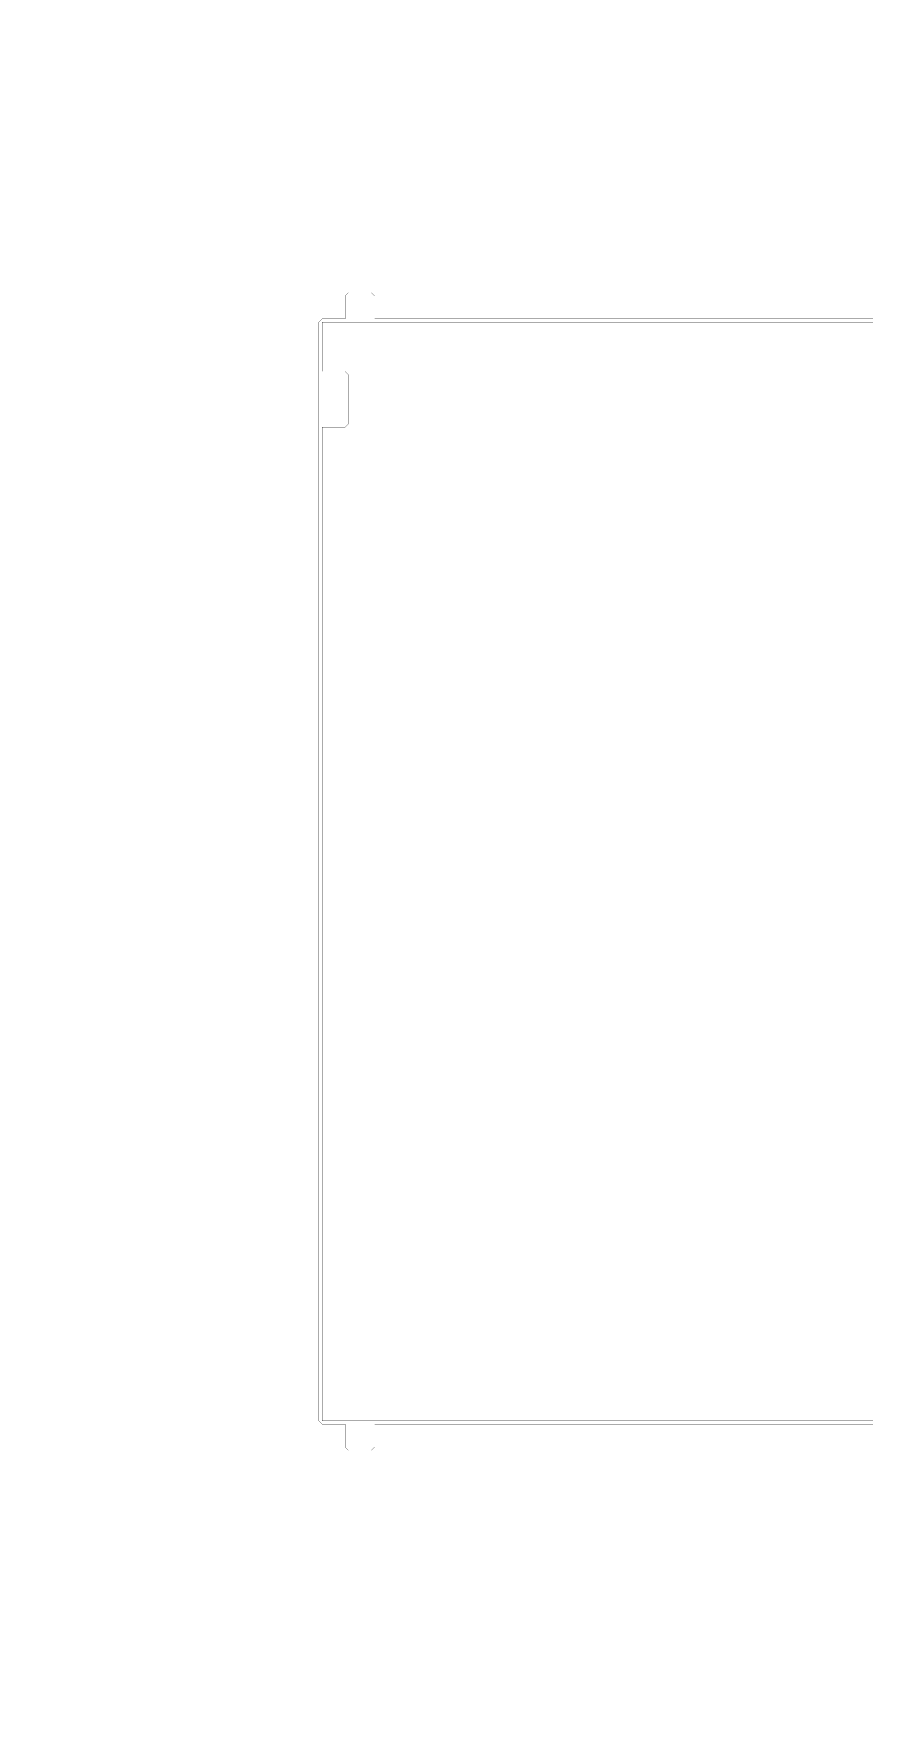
# Model space of a CAD drawing. Header units: metres. Extents: x 0 to 4990, y -4990 to 0.
# Drawn here: x 0 to 2495, y -4990 to 0 of the extents above; entities that cross this region are included whole.
import ezdxf

# ---------------------------------------------------------------- set-up
doc = ezdxf.new("R2010")
doc.units = ezdxf.units.M
doc.layers.add('conductor', color=1, linetype='Continuous')
doc.layers.add('substrate', color=5, linetype='Continuous')

msp = doc.modelspace()

# ---------------------------------------------------------------- linework, layer by layer
at = {"layer": 'conductor', "const_width": 0.5}
msp.add_lwpolyline([(2500, -859.375), (2490.234375, -859.375), (2480.46875, -859.375), (2470.703125, -859.375), (2460.9375, -859.375), (2451.171875, -859.375), (2441.40625, -859.375), (2431.640625, -859.375), (2421.875, -859.375), (2412.109375, -859.375), (2402.34375, -859.375), (2392.578125, -859.375), (2382.8125, -859.375), (2373.046875, -859.375), (2363.28125, -859.375), (2353.515625, -859.375), (2343.75, -859.375), (2333.984375, -859.375), (2324.21875, -859.375), (2314.453125, -859.375), (2304.6875, -859.375), (2294.921875, -859.375), (2285.15625, -859.375), (2275.390625, -859.375), (2265.625, -859.375), (2255.859375, -859.375), (2246.09375, -859.375), (2236.328125, -859.375), (2226.5625, -859.375), (2216.796875, -859.375), (2207.03125, -859.375), (2197.265625, -859.375), (2187.5, -859.375), (2177.734375, -859.375), (2167.96875, -859.375), (2158.203125, -859.375), (2148.4375, -859.375), (2138.671875, -859.375), (2128.90625, -859.375), (2119.140625, -859.375), (2109.375, -859.375), (2099.609375, -859.375), (2089.84375, -859.375), (2080.078125, -859.375), (2070.3125, -859.375), (2060.546875, -859.375), (2050.78125, -859.375), (2041.015625, -859.375), (2031.25, -859.375), (2021.484375, -859.375), (2011.71875, -859.375), (2001.953125, -859.375), (1992.1875, -859.375), (1982.421875, -859.375), (1972.65625, -859.375), (1962.890625, -859.375), (1953.125, -859.375), (1943.359375, -859.375), (1933.59375, -859.375), (1923.828125, -859.375), (1914.0625, -859.375), (1904.296875, -859.375), (1894.53125, -859.375), (1884.765625, -859.375), (1875, -859.375), (1865.234375, -859.375), (1855.46875, -859.375), (1845.703125, -859.375), (1835.9375, -859.375), (1826.171875, -859.375), (1816.40625, -859.375), (1806.640625, -859.375), (1796.875, -859.375), (1787.109375, -859.375), (1777.34375, -859.375), (1767.578125, -859.375), (1757.8125, -859.375), (1748.046875, -859.375), (1738.28125, -859.375), (1728.515625, -859.375), (1718.75, -859.375), (1708.984375, -859.375), (1699.21875, -859.375), (1689.453125, -859.375), (1679.6875, -859.375), (1669.921875, -859.375), (1660.15625, -859.375), (1650.390625, -859.375), (1640.625, -859.375), (1630.859375, -859.375), (1621.09375, -859.375), (1611.328125, -859.375), (1601.5625, -859.375), (1591.796875, -859.375), (1582.03125, -859.375), (1572.265625, -859.375), (1562.5, -859.375), (1552.734375, -859.375), (1542.96875, -859.375), (1533.203125, -859.375), (1523.4375, -859.375), (1513.671875, -859.375), (1503.90625, -859.375), (1494.140625, -859.375), (1484.375, -859.375), (1474.609375, -859.375), (1464.84375, -859.375), (1455.078125, -859.375), (1445.3125, -859.375), (1435.546875, -859.375), (1425.78125, -859.375), (1416.015625, -859.375), (1406.25, -859.375), (1396.484375, -859.375), (1386.71875, -859.375), (1376.953125, -859.375), (1367.1875, -859.375), (1357.421875, -859.375), (1347.65625, -859.375), (1337.890625, -859.375), (1328.125, -859.375), (1318.359375, -859.375), (1308.59375, -859.375), (1298.828125, -859.375), (1289.0625, -859.375), (1279.296875, -859.375), (1269.53125, -859.375), (1259.765625, -859.375), (1250, -859.375), (1240.234375, -859.375), (1230.46875, -859.375), (1220.703125, -859.375), (1210.9375, -859.375), (1201.171875, -859.375), (1191.40625, -859.375), (1181.640625, -859.375), (1171.875, -859.375), (1162.109375, -859.375), (1152.34375, -859.375), (1142.578125, -859.375), (1132.8125, -859.375), (1123.046875, -859.375), (1113.28125, -859.375), (1103.515625, -859.375), (1093.75, -859.375), (1083.984375, -859.375), (1074.21875, -859.375), (1064.453125, -859.375), (1054.6875, -859.375), (1044.921875, -859.375), (1035.15625, -859.375), (1025.390625, -859.375), (1015.625, -859.375), (1005.859375, -859.375), (996.09375, -859.375), (986.328125, -859.375), (976.5625, -859.375), (966.796875, -859.375), (957.03125, -859.375), (947.265625, -859.375), (937.5, -859.375), (927.734375, -859.375), (917.96875, -859.375), (908.203125, -859.375), (898.4375, -859.375), (888.671875, -859.375), (878.90625, -859.375), (869.140625, -859.375), (859.375, -859.375), (859.375, -869.140625), (859.375, -878.90625), (859.375, -888.671875), (859.375, -898.4375), (859.375, -908.203125), (859.375, -917.96875), (859.375, -927.734375), (859.375, -937.5), (859.375, -947.265625), (859.375, -957.03125), (859.375, -966.796875), (859.375, -976.5625), (859.375, -986.328125), (859.375, -996.09375), (859.375, -1005.859375), (869.140625, -1005.859375), (878.90625, -1005.859375), (888.671875, -1005.859375), (898.4375, -1005.859375), (908.203125, -1005.859375), (917.96875, -1005.859375), (927.734375, -1005.859375), (937.5, -1015.625), (937.5, -1025.390625), (937.5, -1035.15625), (937.5, -1044.921875), (937.5, -1054.6875), (937.5, -1064.453125), (937.5, -1074.21875), (937.5, -1083.984375), (937.5, -1093.75), (937.5, -1103.515625), (937.5, -1113.28125), (937.5, -1123.046875), (937.5, -1132.8125), (937.5, -1142.578125), (937.5, -1152.34375), (937.5, -1162.109375), (927.734375, -1171.875), (917.96875, -1171.875), (908.203125, -1171.875), (898.4375, -1171.875), (888.671875, -1171.875), (878.90625, -1171.875), (869.140625, -1171.875), (859.375, -1171.875), (859.375, -1181.640625), (859.375, -1191.40625), (859.375, -1201.171875), (859.375, -1210.9375), (859.375, -1220.703125), (859.375, -1230.46875), (859.375, -1240.234375), (859.375, -1250), (859.375, -1259.765625), (859.375, -1269.53125), (859.375, -1279.296875), (859.375, -1289.0625), (859.375, -1298.828125), (859.375, -1308.59375), (859.375, -1318.359375), (859.375, -1328.125), (859.375, -1337.890625), (859.375, -1347.65625), (859.375, -1357.421875), (859.375, -1367.1875), (859.375, -1376.953125), (859.375, -1386.71875), (859.375, -1396.484375), (859.375, -1406.25), (859.375, -1416.015625), (859.375, -1425.78125), (859.375, -1435.546875), (859.375, -1445.3125), (859.375, -1455.078125), (859.375, -1464.84375), (859.375, -1474.609375), (859.375, -1484.375), (859.375, -1494.140625), (859.375, -1503.90625), (859.375, -1513.671875), (859.375, -1523.4375), (859.375, -1533.203125), (859.375, -1542.96875), (859.375, -1552.734375), (859.375, -1562.5), (859.375, -1572.265625), (859.375, -1582.03125), (859.375, -1591.796875), (859.375, -1601.5625), (859.375, -1611.328125), (859.375, -1621.09375), (859.375, -1630.859375), (859.375, -1640.625), (859.375, -1650.390625), (859.375, -1660.15625), (859.375, -1669.921875), (859.375, -1679.6875), (859.375, -1689.453125), (859.375, -1699.21875), (859.375, -1708.984375), (859.375, -1718.75), (859.375, -1728.515625), (859.375, -1738.28125), (859.375, -1748.046875), (859.375, -1757.8125), (859.375, -1767.578125), (859.375, -1777.34375), (859.375, -1787.109375), (859.375, -1796.875), (859.375, -1806.640625), (859.375, -1816.40625), (859.375, -1826.171875), (859.375, -1835.9375), (859.375, -1845.703125), (859.375, -1855.46875), (859.375, -1865.234375), (859.375, -1875), (859.375, -1884.765625), (859.375, -1894.53125), (859.375, -1904.296875), (859.375, -1914.0625), (859.375, -1923.828125), (859.375, -1933.59375), (859.375, -1943.359375), (859.375, -1953.125), (859.375, -1962.890625), (859.375, -1972.65625), (859.375, -1982.421875), (859.375, -1992.1875), (859.375, -2001.953125), (859.375, -2011.71875), (859.375, -2021.484375), (859.375, -2031.25), (859.375, -2041.015625), (859.375, -2050.78125), (859.375, -2060.546875), (859.375, -2070.3125), (859.375, -2080.078125), (859.375, -2089.84375), (859.375, -2099.609375), (859.375, -2109.375), (859.375, -2119.140625), (859.375, -2128.90625), (859.375, -2138.671875), (859.375, -2148.4375), (859.375, -2158.203125), (859.375, -2167.96875), (859.375, -2177.734375), (859.375, -2187.5), (859.375, -2197.265625), (859.375, -2207.03125), (859.375, -2216.796875), (859.375, -2226.5625), (859.375, -2236.328125), (859.375, -2246.09375), (859.375, -2255.859375), (859.375, -2265.625), (859.375, -2275.390625), (859.375, -2285.15625), (859.375, -2294.921875), (859.375, -2304.6875), (859.375, -2314.453125), (859.375, -2324.21875), (859.375, -2333.984375), (859.375, -2343.75), (859.375, -2353.515625), (859.375, -2363.28125), (859.375, -2373.046875), (859.375, -2382.8125), (859.375, -2392.578125), (859.375, -2402.34375), (859.375, -2412.109375), (859.375, -2421.875), (859.375, -2431.640625), (859.375, -2441.40625), (859.375, -2451.171875), (859.375, -2460.9375), (859.375, -2470.703125), (859.375, -2480.46875), (859.375, -2490.234375), (859.375, -2500), (859.375, -2509.765625), (859.375, -2519.53125), (859.375, -2529.296875), (859.375, -2539.0625), (859.375, -2548.828125), (859.375, -2558.59375), (859.375, -2568.359375), (859.375, -2578.125), (859.375, -2587.890625), (859.375, -2597.65625), (859.375, -2607.421875), (859.375, -2617.1875), (859.375, -2626.953125), (859.375, -2636.71875), (859.375, -2646.484375), (859.375, -2656.25), (859.375, -2666.015625), (859.375, -2675.78125), (859.375, -2685.546875), (859.375, -2695.3125), (859.375, -2705.078125), (859.375, -2714.84375), (859.375, -2724.609375), (859.375, -2734.375), (859.375, -2744.140625), (859.375, -2753.90625), (859.375, -2763.671875), (859.375, -2773.4375), (859.375, -2783.203125), (859.375, -2792.96875), (859.375, -2802.734375), (859.375, -2812.5), (859.375, -2822.265625), (859.375, -2832.03125), (859.375, -2841.796875), (859.375, -2851.5625), (859.375, -2861.328125), (859.375, -2871.09375), (859.375, -2880.859375), (859.375, -2890.625), (859.375, -2900.390625), (859.375, -2910.15625), (859.375, -2919.921875), (859.375, -2929.6875), (859.375, -2939.453125), (859.375, -2949.21875), (859.375, -2958.984375), (859.375, -2968.75), (859.375, -2978.515625), (859.375, -2988.28125), (859.375, -2998.046875), (859.375, -3007.8125), (859.375, -3017.578125), (859.375, -3027.34375), (859.375, -3037.109375), (859.375, -3046.875), (859.375, -3056.640625), (859.375, -3066.40625), (859.375, -3076.171875), (859.375, -3085.9375), (859.375, -3095.703125), (859.375, -3105.46875), (859.375, -3115.234375), (859.375, -3125), (859.375, -3134.765625), (859.375, -3144.53125), (859.375, -3154.296875), (859.375, -3164.0625), (859.375, -3173.828125), (859.375, -3183.59375), (859.375, -3193.359375), (859.375, -3203.125), (859.375, -3212.890625), (859.375, -3222.65625), (859.375, -3232.421875), (859.375, -3242.1875), (859.375, -3251.953125), (859.375, -3261.71875), (859.375, -3271.484375), (859.375, -3281.25), (859.375, -3291.015625), (859.375, -3300.78125), (859.375, -3310.546875), (859.375, -3320.3125), (859.375, -3330.078125), (859.375, -3339.84375), (859.375, -3349.609375), (859.375, -3359.375), (859.375, -3369.140625), (859.375, -3378.90625), (859.375, -3388.671875), (859.375, -3398.4375), (859.375, -3408.203125), (859.375, -3417.96875), (859.375, -3427.734375), (859.375, -3437.5), (859.375, -3447.265625), (859.375, -3457.03125), (859.375, -3466.796875), (859.375, -3476.5625), (859.375, -3486.328125), (859.375, -3496.09375), (859.375, -3505.859375), (859.375, -3515.625), (859.375, -3525.390625), (859.375, -3535.15625), (859.375, -3544.921875), (859.375, -3554.6875), (859.375, -3564.453125), (859.375, -3574.21875), (859.375, -3583.984375), (859.375, -3593.75), (859.375, -3603.515625), (859.375, -3613.28125), (859.375, -3623.046875), (859.375, -3632.8125), (859.375, -3642.578125), (859.375, -3652.34375), (859.375, -3662.109375), (859.375, -3671.875), (859.375, -3681.640625), (859.375, -3691.40625), (859.375, -3701.171875), (859.375, -3710.9375), (859.375, -3720.703125), (859.375, -3730.46875), (859.375, -3740.234375), (859.375, -3750), (859.375, -3759.765625), (859.375, -3769.53125), (859.375, -3779.296875), (859.375, -3789.0625), (859.375, -3798.828125), (859.375, -3808.59375), (859.375, -3818.359375), (859.375, -3828.125), (859.375, -3837.890625), (859.375, -3847.65625), (859.375, -3857.421875), (859.375, -3867.1875), (859.375, -3876.953125), (859.375, -3886.71875), (859.375, -3896.484375), (859.375, -3906.25), (859.375, -3916.015625), (859.375, -3925.78125), (859.375, -3935.546875), (859.375, -3945.3125), (859.375, -3955.078125), (859.375, -3964.84375), (859.375, -3974.609375), (859.375, -3984.375), (859.375, -3994.140625), (859.375, -4003.90625), (859.375, -4013.671875), (859.375, -4023.4375), (859.375, -4033.203125), (859.375, -4042.96875), (859.375, -4052.734375), (859.375, -4062.5), (859.375, -4072.265625), (859.375, -4082.03125), (859.375, -4091.796875), (859.375, -4101.5625), (859.375, -4111.328125), (859.375, -4121.09375), (859.375, -4130.859375), (869.140625, -4130.859375), (878.90625, -4130.859375), (888.671875, -4130.859375), (898.4375, -4130.859375), (908.203125, -4130.859375), (917.96875, -4130.859375), (927.734375, -4130.859375), (937.5, -4130.859375), (947.265625, -4130.859375), (957.03125, -4130.859375), (966.796875, -4130.859375), (976.5625, -4130.859375), (986.328125, -4130.859375), (996.09375, -4130.859375), (1005.859375, -4130.859375), (1015.625, -4130.859375), (1025.390625, -4130.859375), (1035.15625, -4130.859375), (1044.921875, -4130.859375), (1054.6875, -4130.859375), (1064.453125, -4130.859375), (1074.21875, -4130.859375), (1083.984375, -4130.859375), (1093.75, -4130.859375), (1103.515625, -4130.859375), (1113.28125, -4130.859375), (1123.046875, -4130.859375), (1132.8125, -4130.859375), (1142.578125, -4130.859375), (1152.34375, -4130.859375), (1162.109375, -4130.859375), (1171.875, -4130.859375), (1181.640625, -4130.859375), (1191.40625, -4130.859375), (1201.171875, -4130.859375), (1210.9375, -4130.859375), (1220.703125, -4130.859375), (1230.46875, -4130.859375), (1240.234375, -4130.859375), (1250, -4130.859375), (1259.765625, -4130.859375), (1269.53125, -4130.859375), (1279.296875, -4130.859375), (1289.0625, -4130.859375), (1298.828125, -4130.859375), (1308.59375, -4130.859375), (1318.359375, -4130.859375), (1328.125, -4130.859375), (1337.890625, -4130.859375), (1347.65625, -4130.859375), (1357.421875, -4130.859375), (1367.1875, -4130.859375), (1376.953125, -4130.859375), (1386.71875, -4130.859375), (1396.484375, -4130.859375), (1406.25, -4130.859375), (1416.015625, -4130.859375), (1425.78125, -4130.859375), (1435.546875, -4130.859375), (1445.3125, -4130.859375), (1455.078125, -4130.859375), (1464.84375, -4130.859375), (1474.609375, -4130.859375), (1484.375, -4130.859375), (1494.140625, -4130.859375), (1503.90625, -4130.859375), (1513.671875, -4130.859375), (1523.4375, -4130.859375), (1533.203125, -4130.859375), (1542.96875, -4130.859375), (1552.734375, -4130.859375), (1562.5, -4130.859375), (1572.265625, -4130.859375), (1582.03125, -4130.859375), (1591.796875, -4130.859375), (1601.5625, -4130.859375), (1611.328125, -4130.859375), (1621.09375, -4130.859375), (1630.859375, -4130.859375), (1640.625, -4130.859375), (1650.390625, -4130.859375), (1660.15625, -4130.859375), (1669.921875, -4130.859375), (1679.6875, -4130.859375), (1689.453125, -4130.859375), (1699.21875, -4130.859375), (1708.984375, -4130.859375), (1718.75, -4130.859375), (1728.515625, -4130.859375), (1738.28125, -4130.859375), (1748.046875, -4130.859375), (1757.8125, -4130.859375), (1767.578125, -4130.859375), (1777.34375, -4130.859375), (1787.109375, -4130.859375), (1796.875, -4130.859375), (1806.640625, -4130.859375), (1816.40625, -4130.859375), (1826.171875, -4130.859375), (1835.9375, -4130.859375), (1845.703125, -4130.859375), (1855.46875, -4130.859375), (1865.234375, -4130.859375), (1875, -4130.859375), (1884.765625, -4130.859375), (1894.53125, -4130.859375), (1904.296875, -4130.859375), (1914.0625, -4130.859375), (1923.828125, -4130.859375), (1933.59375, -4130.859375), (1943.359375, -4130.859375), (1953.125, -4130.859375), (1962.890625, -4130.859375), (1972.65625, -4130.859375), (1982.421875, -4130.859375), (1992.1875, -4130.859375), (2001.953125, -4130.859375), (2011.71875, -4130.859375), (2021.484375, -4130.859375), (2031.25, -4130.859375), (2041.015625, -4130.859375), (2050.78125, -4130.859375), (2060.546875, -4130.859375), (2070.3125, -4130.859375), (2080.078125, -4130.859375), (2089.84375, -4130.859375), (2099.609375, -4130.859375), (2109.375, -4130.859375), (2119.140625, -4130.859375), (2128.90625, -4130.859375), (2138.671875, -4130.859375), (2148.4375, -4130.859375), (2158.203125, -4130.859375), (2167.96875, -4130.859375), (2177.734375, -4130.859375), (2187.5, -4130.859375), (2197.265625, -4130.859375), (2207.03125, -4130.859375), (2216.796875, -4130.859375), (2226.5625, -4130.859375), (2236.328125, -4130.859375), (2246.09375, -4130.859375), (2255.859375, -4130.859375), (2265.625, -4130.859375), (2275.390625, -4130.859375), (2285.15625, -4130.859375), (2294.921875, -4130.859375), (2304.6875, -4130.859375), (2314.453125, -4130.859375), (2324.21875, -4130.859375), (2333.984375, -4130.859375), (2343.75, -4130.859375), (2353.515625, -4130.859375), (2363.28125, -4130.859375), (2373.046875, -4130.859375), (2382.8125, -4130.859375), (2392.578125, -4130.859375), (2402.34375, -4130.859375), (2412.109375, -4130.859375), (2421.875, -4130.859375), (2431.640625, -4130.859375), (2441.40625, -4130.859375), (2451.171875, -4130.859375), (2460.9375, -4130.859375), (2470.703125, -4130.859375), (2480.46875, -4130.859375), (2490.234375, -4130.859375), (2500, -4130.859375)], dxfattribs=at)
at = {"layer": 'substrate', "const_width": 0.5}
for points in [[(2500, 0), (2490.234375, 0), (2480.46875, 0), (2470.703125, 0), (2460.9375, 0), (2451.171875, 0), (2441.40625, 0), (2431.640625, 0), (2421.875, 0), (2412.109375, 0), (2402.34375, 0), (2392.578125, 0), (2382.8125, 0), (2373.046875, 0), (2363.28125, 0), (2353.515625, 0), (2343.75, 0), (2333.984375, 0), (2324.21875, 0), (2314.453125, 0), (2304.6875, 0), (2294.921875, 0), (2285.15625, 0), (2275.390625, 0), (2265.625, 0), (2255.859375, 0), (2246.09375, 0), (2236.328125, 0), (2226.5625, 0), (2216.796875, 0), (2207.03125, 0), (2197.265625, 0), (2187.5, 0), (2177.734375, 0), (2167.96875, 0), (2158.203125, 0), (2148.4375, 0), (2138.671875, 0), (2128.90625, 0), (2119.140625, 0), (2109.375, 0), (2099.609375, 0), (2089.84375, 0), (2080.078125, 0), (2070.3125, 0), (2060.546875, 0), (2050.78125, 0), (2041.015625, 0), (2031.25, 0), (2021.484375, 0), (2011.71875, 0), (2001.953125, 0), (1992.1875, 0), (1982.421875, 0), (1972.65625, 0), (1962.890625, 0), (1953.125, 0), (1943.359375, 0), (1933.59375, 0), (1923.828125, 0), (1914.0625, 0), (1904.296875, 0), (1894.53125, 0), (1884.765625, 0), (1875, 0), (1865.234375, 0), (1855.46875, 0), (1845.703125, 0), (1835.9375, 0), (1826.171875, 0), (1816.40625, 0), (1806.640625, 0), (1796.875, 0), (1787.109375, 0), (1777.34375, 0), (1767.578125, 0), (1757.8125, 0), (1748.046875, 0), (1738.28125, 0), (1728.515625, 0), (1718.75, 0), (1708.984375, 0), (1699.21875, 0), (1689.453125, 0), (1679.6875, 0), (1669.921875, 0), (1660.15625, 0), (1650.390625, 0), (1640.625, 0), (1630.859375, 0), (1621.09375, 0), (1611.328125, 0), (1601.5625, 0), (1591.796875, 0), (1582.03125, 0), (1572.265625, 0), (1562.5, 0), (1552.734375, 0), (1542.96875, 0), (1533.203125, 0), (1523.4375, 0), (1513.671875, 0), (1503.90625, 0), (1494.140625, 0), (1484.375, 0), (1474.609375, 0), (1464.84375, 0), (1455.078125, 0), (1445.3125, 0), (1435.546875, 0), (1425.78125, 0), (1416.015625, 0), (1406.25, 0), (1396.484375, 0), (1386.71875, 0), (1376.953125, 0), (1367.1875, 0), (1357.421875, 0), (1347.65625, 0), (1337.890625, 0), (1328.125, 0), (1318.359375, 0), (1308.59375, 0), (1298.828125, 0), (1289.0625, 0), (1279.296875, 0), (1269.53125, 0), (1259.765625, 0), (1250, 0), (1240.234375, 0), (1230.46875, 0), (1220.703125, 0), (1210.9375, 0), (1201.171875, 0), (1191.40625, 0), (1181.640625, 0), (1171.875, 0), (1162.109375, 0), (1152.34375, 0), (1142.578125, 0), (1132.8125, 0), (1123.046875, 0), (1113.28125, 0), (1103.515625, 0), (1093.75, 0), (1083.984375, 0), (1074.21875, 0), (1064.453125, 0), (1054.6875, 0), (1044.921875, 0), (1035.15625, 0), (1025.390625, 0), (1015.625, 0), (1005.859375, 0), (996.09375, 0), (986.328125, 0), (976.5625, 0), (966.796875, 0), (957.03125, 0), (947.265625, 0), (937.5, 0), (927.734375, 0), (917.96875, 0), (908.203125, 0), (898.4375, 0), (888.671875, 0), (878.90625, 0), (869.140625, 0), (859.375, 0), (849.609375, 0), (839.84375, 0), (830.078125, 0), (820.3125, 0), (810.546875, 0), (800.78125, 0), (791.015625, 0), (781.25, 0), (771.484375, 0), (761.71875, 0), (751.953125, 0), (742.1875, 0), (732.421875, 0), (722.65625, 0), (712.890625, 0), (703.125, 0), (693.359375, 0), (683.59375, 0), (673.828125, 0), (664.0625, 0), (654.296875, 0), (644.53125, 0), (634.765625, 0), (625, 0), (615.234375, 0), (605.46875, 0), (595.703125, 0), (585.9375, 0), (576.171875, 0), (566.40625, 0), (556.640625, 0), (546.875, 0), (537.109375, 0), (527.34375, 0), (517.578125, 0), (507.8125, 0), (498.046875, 0), (488.28125, 0), (478.515625, 0), (468.75, 0), (458.984375, 0), (449.21875, 0), (439.453125, 0), (429.6875, 0), (419.921875, 0), (410.15625, 0), (400.390625, 0), (390.625, 0), (380.859375, 0), (371.09375, 0), (361.328125, 0), (351.5625, 0), (341.796875, 0), (332.03125, 0), (322.265625, 0), (312.5, 0), (302.734375, 0), (292.96875, 0), (283.203125, 0), (273.4375, 0), (263.671875, 0), (253.90625, 0), (244.140625, 0), (234.375, 0), (224.609375, 0), (214.84375, 0), (205.078125, 0), (195.3125, 0), (185.546875, 0), (175.78125, 0), (166.015625, 0), (156.25, 0), (146.484375, 0), (136.71875, 0), (126.953125, 0), (117.1875, 0), (107.421875, 0), (97.65625, 0), (87.890625, 0), (78.125, 0), (68.359375, 0), (58.59375, 0), (48.828125, 0), (39.0625, 0), (29.296875, 0), (19.53125, 0), (9.765625, 0), (0, 0), (0, -9.765625), (0, -19.53125), (0, -29.296875), (0, -39.0625), (0, -48.828125), (0, -58.59375), (0, -68.359375), (0, -78.125), (0, -87.890625), (0, -97.65625), (0, -107.421875), (0, -117.1875), (0, -126.953125), (0, -136.71875), (0, -146.484375), (0, -156.25), (0, -166.015625), (0, -175.78125), (0, -185.546875), (0, -195.3125), (0, -205.078125), (0, -214.84375), (0, -224.609375), (0, -234.375), (0, -244.140625), (0, -253.90625), (0, -263.671875), (0, -273.4375), (0, -283.203125), (0, -292.96875), (0, -302.734375), (0, -312.5), (0, -322.265625), (0, -332.03125), (0, -341.796875), (0, -351.5625), (0, -361.328125), (0, -371.09375), (0, -380.859375), (0, -390.625), (0, -400.390625), (0, -410.15625), (0, -419.921875), (0, -429.6875), (0, -439.453125), (0, -449.21875), (0, -458.984375), (0, -468.75), (0, -478.515625), (0, -488.28125), (0, -498.046875), (0, -507.8125), (0, -517.578125), (0, -527.34375), (0, -537.109375), (0, -546.875), (0, -556.640625), (0, -566.40625), (0, -576.171875), (0, -585.9375), (0, -595.703125), (0, -605.46875), (0, -615.234375), (0, -625), (0, -634.765625), (0, -644.53125), (0, -654.296875), (0, -664.0625), (0, -673.828125), (0, -683.59375), (0, -693.359375), (0, -703.125), (0, -712.890625), (0, -722.65625), (0, -732.421875), (0, -742.1875), (0, -751.953125), (0, -761.71875), (0, -771.484375), (0, -781.25), (0, -791.015625), (0, -800.78125), (0, -810.546875), (0, -820.3125), (0, -830.078125), (0, -839.84375), (0, -849.609375), (0, -859.375), (0, -869.140625), (0, -878.90625), (0, -888.671875), (0, -898.4375), (0, -908.203125), (0, -917.96875), (0, -927.734375), (0, -937.5), (0, -947.265625), (0, -957.03125), (0, -966.796875), (0, -976.5625), (0, -986.328125), (0, -996.09375), (0, -1005.859375), (0, -1015.625), (0, -1025.390625), (0, -1035.15625), (0, -1044.921875), (0, -1054.6875), (0, -1064.453125), (0, -1074.21875), (0, -1083.984375), (0, -1093.75), (0, -1103.515625), (0, -1113.28125), (0, -1123.046875), (0, -1132.8125), (0, -1142.578125), (0, -1152.34375), (0, -1162.109375), (0, -1171.875), (0, -1181.640625), (0, -1191.40625), (0, -1201.171875), (0, -1210.9375), (0, -1220.703125), (0, -1230.46875), (0, -1240.234375), (0, -1250), (0, -1259.765625), (0, -1269.53125), (0, -1279.296875), (0, -1289.0625), (0, -1298.828125), (0, -1308.59375), (0, -1318.359375), (0, -1328.125), (0, -1337.890625), (0, -1347.65625), (0, -1357.421875), (0, -1367.1875), (0, -1376.953125), (0, -1386.71875), (0, -1396.484375), (0, -1406.25), (0, -1416.015625), (0, -1425.78125), (0, -1435.546875), (0, -1445.3125), (0, -1455.078125), (0, -1464.84375), (0, -1474.609375), (0, -1484.375), (0, -1494.140625), (0, -1503.90625), (0, -1513.671875), (0, -1523.4375), (0, -1533.203125), (0, -1542.96875), (0, -1552.734375), (0, -1562.5), (0, -1572.265625), (0, -1582.03125), (0, -1591.796875), (0, -1601.5625), (0, -1611.328125), (0, -1621.09375), (0, -1630.859375), (0, -1640.625), (0, -1650.390625), (0, -1660.15625), (0, -1669.921875), (0, -1679.6875), (0, -1689.453125), (0, -1699.21875), (0, -1708.984375), (0, -1718.75), (0, -1728.515625), (0, -1738.28125), (0, -1748.046875), (0, -1757.8125), (0, -1767.578125), (0, -1777.34375), (0, -1787.109375), (0, -1796.875), (0, -1806.640625), (0, -1816.40625), (0, -1826.171875), (0, -1835.9375), (0, -1845.703125), (0, -1855.46875), (0, -1865.234375), (0, -1875), (0, -1884.765625), (0, -1894.53125), (0, -1904.296875), (0, -1914.0625), (0, -1923.828125), (0, -1933.59375), (0, -1943.359375), (0, -1953.125), (0, -1962.890625), (0, -1972.65625), (0, -1982.421875), (0, -1992.1875), (0, -2001.953125), (0, -2011.71875), (0, -2021.484375), (0, -2031.25), (0, -2041.015625), (0, -2050.78125), (0, -2060.546875), (0, -2070.3125), (0, -2080.078125), (0, -2089.84375), (0, -2099.609375), (0, -2109.375), (0, -2119.140625), (0, -2128.90625), (0, -2138.671875), (0, -2148.4375), (0, -2158.203125), (0, -2167.96875), (0, -2177.734375), (0, -2187.5), (0, -2197.265625), (0, -2207.03125), (0, -2216.796875), (0, -2226.5625), (0, -2236.328125), (0, -2246.09375), (0, -2255.859375), (0, -2265.625), (0, -2275.390625), (0, -2285.15625), (0, -2294.921875), (0, -2304.6875), (0, -2314.453125), (0, -2324.21875), (0, -2333.984375), (0, -2343.75), (0, -2353.515625), (0, -2363.28125), (0, -2373.046875), (0, -2382.8125), (0, -2392.578125), (0, -2402.34375), (0, -2412.109375), (0, -2421.875), (0, -2431.640625), (0, -2441.40625), (0, -2451.171875), (0, -2460.9375), (0, -2470.703125), (0, -2480.46875), (0, -2490.234375), (0, -2500), (0, -2509.765625), (0, -2519.53125), (0, -2529.296875), (0, -2539.0625), (0, -2548.828125), (0, -2558.59375), (0, -2568.359375), (0, -2578.125), (0, -2587.890625), (0, -2597.65625), (0, -2607.421875), (0, -2617.1875), (0, -2626.953125), (0, -2636.71875), (0, -2646.484375), (0, -2656.25), (0, -2666.015625), (0, -2675.78125), (0, -2685.546875), (0, -2695.3125), (0, -2705.078125), (0, -2714.84375), (0, -2724.609375), (0, -2734.375), (0, -2744.140625), (0, -2753.90625), (0, -2763.671875), (0, -2773.4375), (0, -2783.203125), (0, -2792.96875), (0, -2802.734375), (0, -2812.5), (0, -2822.265625), (0, -2832.03125), (0, -2841.796875), (0, -2851.5625), (0, -2861.328125), (0, -2871.09375), (0, -2880.859375), (0, -2890.625), (0, -2900.390625), (0, -2910.15625), (0, -2919.921875), (0, -2929.6875), (0, -2939.453125), (0, -2949.21875), (0, -2958.984375), (0, -2968.75), (0, -2978.515625), (0, -2988.28125), (0, -2998.046875), (0, -3007.8125), (0, -3017.578125), (0, -3027.34375), (0, -3037.109375), (0, -3046.875), (0, -3056.640625), (0, -3066.40625), (0, -3076.171875), (0, -3085.9375), (0, -3095.703125), (0, -3105.46875), (0, -3115.234375), (0, -3125), (0, -3134.765625), (0, -3144.53125), (0, -3154.296875), (0, -3164.0625), (0, -3173.828125), (0, -3183.59375), (0, -3193.359375), (0, -3203.125), (0, -3212.890625), (0, -3222.65625), (0, -3232.421875), (0, -3242.1875), (0, -3251.953125), (0, -3261.71875), (0, -3271.484375), (0, -3281.25), (0, -3291.015625), (0, -3300.78125), (0, -3310.546875), (0, -3320.3125), (0, -3330.078125), (0, -3339.84375), (0, -3349.609375), (0, -3359.375), (0, -3369.140625), (0, -3378.90625), (0, -3388.671875), (0, -3398.4375), (0, -3408.203125), (0, -3417.96875), (0, -3427.734375), (0, -3437.5), (0, -3447.265625), (0, -3457.03125), (0, -3466.796875), (0, -3476.5625), (0, -3486.328125), (0, -3496.09375), (0, -3505.859375), (0, -3515.625), (0, -3525.390625), (0, -3535.15625), (0, -3544.921875), (0, -3554.6875), (0, -3564.453125), (0, -3574.21875), (0, -3583.984375), (0, -3593.75), (0, -3603.515625), (0, -3613.28125), (0, -3623.046875), (0, -3632.8125), (0, -3642.578125), (0, -3652.34375), (0, -3662.109375), (0, -3671.875), (0, -3681.640625), (0, -3691.40625), (0, -3701.171875), (0, -3710.9375), (0, -3720.703125), (0, -3730.46875), (0, -3740.234375), (0, -3750), (0, -3759.765625), (0, -3769.53125), (0, -3779.296875), (0, -3789.0625), (0, -3798.828125), (0, -3808.59375), (0, -3818.359375), (0, -3828.125), (0, -3837.890625), (0, -3847.65625), (0, -3857.421875), (0, -3867.1875), (0, -3876.953125), (0, -3886.71875), (0, -3896.484375), (0, -3906.25), (0, -3916.015625), (0, -3925.78125), (0, -3935.546875), (0, -3945.3125), (0, -3955.078125), (0, -3964.84375), (0, -3974.609375), (0, -3984.375), (0, -3994.140625), (0, -4003.90625), (0, -4013.671875), (0, -4023.4375), (0, -4033.203125), (0, -4042.96875), (0, -4052.734375), (0, -4062.5), (0, -4072.265625), (0, -4082.03125), (0, -4091.796875), (0, -4101.5625), (0, -4111.328125), (0, -4121.09375), (0, -4130.859375), (0, -4140.625), (0, -4150.390625), (0, -4160.15625), (0, -4169.921875), (0, -4179.6875), (0, -4189.453125), (0, -4199.21875), (0, -4208.984375), (0, -4218.75), (0, -4228.515625), (0, -4238.28125), (0, -4248.046875), (0, -4257.8125), (0, -4267.578125), (0, -4277.34375), (0, -4287.109375), (0, -4296.875), (0, -4306.640625), (0, -4316.40625), (0, -4326.171875), (0, -4335.9375), (0, -4345.703125), (0, -4355.46875), (0, -4365.234375), (0, -4375), (0, -4384.765625), (0, -4394.53125), (0, -4404.296875), (0, -4414.0625), (0, -4423.828125), (0, -4433.59375), (0, -4443.359375), (0, -4453.125), (0, -4462.890625), (0, -4472.65625), (0, -4482.421875), (0, -4492.1875), (0, -4501.953125), (0, -4511.71875), (0, -4521.484375), (0, -4531.25), (0, -4541.015625), (0, -4550.78125), (0, -4560.546875), (0, -4570.3125), (0, -4580.078125), (0, -4589.84375), (0, -4599.609375), (0, -4609.375), (0, -4619.140625), (0, -4628.90625), (0, -4638.671875), (0, -4648.4375), (0, -4658.203125), (0, -4667.96875), (0, -4677.734375), (0, -4687.5), (0, -4697.265625), (0, -4707.03125), (0, -4716.796875), (0, -4726.5625), (0, -4736.328125), (0, -4746.09375), (0, -4755.859375), (0, -4765.625), (0, -4775.390625), (0, -4785.15625), (0, -4794.921875), (0, -4804.6875), (0, -4814.453125), (0, -4824.21875), (0, -4833.984375), (0, -4843.75), (0, -4853.515625), (0, -4863.28125), (0, -4873.046875), (0, -4882.8125), (0, -4892.578125), (0, -4902.34375), (0, -4912.109375), (0, -4921.875), (0, -4931.640625), (0, -4941.40625), (0, -4951.171875), (0, -4960.9375), (0, -4970.703125), (0, -4980.46875), (0, -4990.234375), (9.765625, -4990.234375), (19.53125, -4990.234375), (29.296875, -4990.234375), (39.0625, -4990.234375), (48.828125, -4990.234375), (58.59375, -4990.234375), (68.359375, -4990.234375), (78.125, -4990.234375), (87.890625, -4990.234375), (97.65625, -4990.234375), (107.421875, -4990.234375), (117.1875, -4990.234375), (126.953125, -4990.234375), (136.71875, -4990.234375), (146.484375, -4990.234375), (156.25, -4990.234375), (166.015625, -4990.234375), (175.78125, -4990.234375), (185.546875, -4990.234375), (195.3125, -4990.234375), (205.078125, -4990.234375), (214.84375, -4990.234375), (224.609375, -4990.234375), (234.375, -4990.234375), (244.140625, -4990.234375), (253.90625, -4990.234375), (263.671875, -4990.234375), (273.4375, -4990.234375), (283.203125, -4990.234375), (292.96875, -4990.234375), (302.734375, -4990.234375), (312.5, -4990.234375), (322.265625, -4990.234375), (332.03125, -4990.234375), (341.796875, -4990.234375), (351.5625, -4990.234375), (361.328125, -4990.234375), (371.09375, -4990.234375), (380.859375, -4990.234375), (390.625, -4990.234375), (400.390625, -4990.234375), (410.15625, -4990.234375), (419.921875, -4990.234375), (429.6875, -4990.234375), (439.453125, -4990.234375), (449.21875, -4990.234375), (458.984375, -4990.234375), (468.75, -4990.234375), (478.515625, -4990.234375), (488.28125, -4990.234375), (498.046875, -4990.234375), (507.8125, -4990.234375), (517.578125, -4990.234375), (527.34375, -4990.234375), (537.109375, -4990.234375), (546.875, -4990.234375), (556.640625, -4990.234375), (566.40625, -4990.234375), (576.171875, -4990.234375), (585.9375, -4990.234375), (595.703125, -4990.234375), (605.46875, -4990.234375), (615.234375, -4990.234375), (625, -4990.234375), (634.765625, -4990.234375), (644.53125, -4990.234375), (654.296875, -4990.234375), (664.0625, -4990.234375), (673.828125, -4990.234375), (683.59375, -4990.234375), (693.359375, -4990.234375), (703.125, -4990.234375), (712.890625, -4990.234375), (722.65625, -4990.234375), (732.421875, -4990.234375), (742.1875, -4990.234375), (751.953125, -4990.234375), (761.71875, -4990.234375), (771.484375, -4990.234375), (781.25, -4990.234375), (791.015625, -4990.234375), (800.78125, -4990.234375), (810.546875, -4990.234375), (820.3125, -4990.234375), (830.078125, -4990.234375), (839.84375, -4990.234375), (849.609375, -4990.234375), (859.375, -4990.234375), (869.140625, -4990.234375), (878.90625, -4990.234375), (888.671875, -4990.234375), (898.4375, -4990.234375), (908.203125, -4990.234375), (917.96875, -4990.234375), (927.734375, -4990.234375), (937.5, -4990.234375), (947.265625, -4990.234375), (957.03125, -4990.234375), (966.796875, -4990.234375), (976.5625, -4990.234375), (986.328125, -4990.234375), (996.09375, -4990.234375), (1005.859375, -4990.234375), (1015.625, -4990.234375), (1025.390625, -4990.234375), (1035.15625, -4990.234375), (1044.921875, -4990.234375), (1054.6875, -4990.234375), (1064.453125, -4990.234375), (1074.21875, -4990.234375), (1083.984375, -4990.234375), (1093.75, -4990.234375), (1103.515625, -4990.234375), (1113.28125, -4990.234375), (1123.046875, -4990.234375), (1132.8125, -4990.234375), (1142.578125, -4990.234375), (1152.34375, -4990.234375), (1162.109375, -4990.234375), (1171.875, -4990.234375), (1181.640625, -4990.234375), (1191.40625, -4990.234375), (1201.171875, -4990.234375), (1210.9375, -4990.234375), (1220.703125, -4990.234375), (1230.46875, -4990.234375), (1240.234375, -4990.234375), (1250, -4990.234375), (1259.765625, -4990.234375), (1269.53125, -4990.234375), (1279.296875, -4990.234375), (1289.0625, -4990.234375), (1298.828125, -4990.234375), (1308.59375, -4990.234375), (1318.359375, -4990.234375), (1328.125, -4990.234375), (1337.890625, -4990.234375), (1347.65625, -4990.234375), (1357.421875, -4990.234375), (1367.1875, -4990.234375), (1376.953125, -4990.234375), (1386.71875, -4990.234375), (1396.484375, -4990.234375), (1406.25, -4990.234375), (1416.015625, -4990.234375), (1425.78125, -4990.234375), (1435.546875, -4990.234375), (1445.3125, -4990.234375), (1455.078125, -4990.234375), (1464.84375, -4990.234375), (1474.609375, -4990.234375), (1484.375, -4990.234375), (1494.140625, -4990.234375), (1503.90625, -4990.234375), (1513.671875, -4990.234375), (1523.4375, -4990.234375), (1533.203125, -4990.234375), (1542.96875, -4990.234375), (1552.734375, -4990.234375), (1562.5, -4990.234375), (1572.265625, -4990.234375), (1582.03125, -4990.234375), (1591.796875, -4990.234375), (1601.5625, -4990.234375), (1611.328125, -4990.234375), (1621.09375, -4990.234375), (1630.859375, -4990.234375), (1640.625, -4990.234375), (1650.390625, -4990.234375), (1660.15625, -4990.234375), (1669.921875, -4990.234375), (1679.6875, -4990.234375), (1689.453125, -4990.234375), (1699.21875, -4990.234375), (1708.984375, -4990.234375), (1718.75, -4990.234375), (1728.515625, -4990.234375), (1738.28125, -4990.234375), (1748.046875, -4990.234375), (1757.8125, -4990.234375), (1767.578125, -4990.234375), (1777.34375, -4990.234375), (1787.109375, -4990.234375), (1796.875, -4990.234375), (1806.640625, -4990.234375), (1816.40625, -4990.234375), (1826.171875, -4990.234375), (1835.9375, -4990.234375), (1845.703125, -4990.234375), (1855.46875, -4990.234375), (1865.234375, -4990.234375), (1875, -4990.234375), (1884.765625, -4990.234375), (1894.53125, -4990.234375), (1904.296875, -4990.234375), (1914.0625, -4990.234375), (1923.828125, -4990.234375), (1933.59375, -4990.234375), (1943.359375, -4990.234375), (1953.125, -4990.234375), (1962.890625, -4990.234375), (1972.65625, -4990.234375), (1982.421875, -4990.234375), (1992.1875, -4990.234375), (2001.953125, -4990.234375), (2011.71875, -4990.234375), (2021.484375, -4990.234375), (2031.25, -4990.234375), (2041.015625, -4990.234375), (2050.78125, -4990.234375), (2060.546875, -4990.234375), (2070.3125, -4990.234375), (2080.078125, -4990.234375), (2089.84375, -4990.234375), (2099.609375, -4990.234375), (2109.375, -4990.234375), (2119.140625, -4990.234375), (2128.90625, -4990.234375), (2138.671875, -4990.234375), (2148.4375, -4990.234375), (2158.203125, -4990.234375), (2167.96875, -4990.234375), (2177.734375, -4990.234375), (2187.5, -4990.234375), (2197.265625, -4990.234375), (2207.03125, -4990.234375), (2216.796875, -4990.234375), (2226.5625, -4990.234375), (2236.328125, -4990.234375), (2246.09375, -4990.234375), (2255.859375, -4990.234375), (2265.625, -4990.234375), (2275.390625, -4990.234375), (2285.15625, -4990.234375), (2294.921875, -4990.234375), (2304.6875, -4990.234375), (2314.453125, -4990.234375), (2324.21875, -4990.234375), (2333.984375, -4990.234375), (2343.75, -4990.234375), (2353.515625, -4990.234375), (2363.28125, -4990.234375), (2373.046875, -4990.234375), (2382.8125, -4990.234375), (2392.578125, -4990.234375), (2402.34375, -4990.234375), (2412.109375, -4990.234375), (2421.875, -4990.234375), (2431.640625, -4990.234375), (2441.40625, -4990.234375), (2451.171875, -4990.234375), (2460.9375, -4990.234375), (2470.703125, -4990.234375), (2480.46875, -4990.234375), (2490.234375, -4990.234375), (2500, -4990.234375)], [(2500, -4140.625), (2490.234375, -4140.625), (2480.46875, -4140.625), (2470.703125, -4140.625), (2460.9375, -4140.625), (2451.171875, -4140.625), (2441.40625, -4140.625), (2431.640625, -4140.625), (2421.875, -4140.625), (2412.109375, -4140.625), (2402.34375, -4140.625), (2392.578125, -4140.625), (2382.8125, -4140.625), (2373.046875, -4140.625), (2363.28125, -4140.625), (2353.515625, -4140.625), (2343.75, -4140.625), (2333.984375, -4140.625), (2324.21875, -4140.625), (2314.453125, -4140.625), (2304.6875, -4140.625), (2294.921875, -4140.625), (2285.15625, -4140.625), (2275.390625, -4140.625), (2265.625, -4140.625), (2255.859375, -4140.625), (2246.09375, -4140.625), (2236.328125, -4140.625), (2226.5625, -4140.625), (2216.796875, -4140.625), (2207.03125, -4140.625), (2197.265625, -4140.625), (2187.5, -4140.625), (2177.734375, -4140.625), (2167.96875, -4140.625), (2158.203125, -4140.625), (2148.4375, -4140.625), (2138.671875, -4140.625), (2128.90625, -4140.625), (2119.140625, -4140.625), (2109.375, -4140.625), (2099.609375, -4140.625), (2089.84375, -4140.625), (2080.078125, -4140.625), (2070.3125, -4140.625), (2060.546875, -4140.625), (2050.78125, -4140.625), (2041.015625, -4140.625), (2031.25, -4140.625), (2021.484375, -4140.625), (2011.71875, -4140.625), (2001.953125, -4140.625), (1992.1875, -4140.625), (1982.421875, -4140.625), (1972.65625, -4140.625), (1962.890625, -4140.625), (1953.125, -4140.625), (1943.359375, -4140.625), (1933.59375, -4140.625), (1923.828125, -4140.625), (1914.0625, -4140.625), (1904.296875, -4140.625), (1894.53125, -4140.625), (1884.765625, -4140.625), (1875, -4140.625), (1865.234375, -4140.625), (1855.46875, -4140.625), (1845.703125, -4140.625), (1835.9375, -4140.625), (1826.171875, -4140.625), (1816.40625, -4140.625), (1806.640625, -4140.625), (1796.875, -4140.625), (1787.109375, -4140.625), (1777.34375, -4140.625), (1767.578125, -4140.625), (1757.8125, -4140.625), (1748.046875, -4140.625), (1738.28125, -4140.625), (1728.515625, -4140.625), (1718.75, -4140.625), (1708.984375, -4140.625), (1699.21875, -4140.625), (1689.453125, -4140.625), (1679.6875, -4140.625), (1669.921875, -4140.625), (1660.15625, -4140.625), (1650.390625, -4140.625), (1640.625, -4140.625), (1630.859375, -4140.625), (1621.09375, -4140.625), (1611.328125, -4140.625), (1601.5625, -4140.625), (1591.796875, -4140.625), (1582.03125, -4140.625), (1572.265625, -4140.625), (1562.5, -4140.625), (1552.734375, -4140.625), (1542.96875, -4140.625), (1533.203125, -4140.625), (1523.4375, -4140.625), (1513.671875, -4140.625), (1503.90625, -4140.625), (1494.140625, -4140.625), (1484.375, -4140.625), (1474.609375, -4140.625), (1464.84375, -4140.625), (1455.078125, -4140.625), (1445.3125, -4140.625), (1435.546875, -4140.625), (1425.78125, -4140.625), (1416.015625, -4140.625), (1406.25, -4140.625), (1396.484375, -4140.625), (1386.71875, -4140.625), (1376.953125, -4140.625), (1367.1875, -4140.625), (1357.421875, -4140.625), (1347.65625, -4140.625), (1337.890625, -4140.625), (1328.125, -4140.625), (1318.359375, -4140.625), (1308.59375, -4140.625), (1298.828125, -4140.625), (1289.0625, -4140.625), (1279.296875, -4140.625), (1269.53125, -4140.625), (1259.765625, -4140.625), (1250, -4140.625), (1240.234375, -4140.625), (1230.46875, -4140.625), (1220.703125, -4140.625), (1210.9375, -4140.625), (1201.171875, -4140.625), (1191.40625, -4140.625), (1181.640625, -4140.625), (1171.875, -4140.625), (1162.109375, -4140.625), (1152.34375, -4140.625), (1142.578125, -4140.625), (1132.8125, -4140.625), (1123.046875, -4140.625), (1113.28125, -4140.625), (1103.515625, -4140.625), (1093.75, -4140.625), (1083.984375, -4140.625), (1074.21875, -4140.625), (1064.453125, -4140.625), (1054.6875, -4140.625), (1044.921875, -4140.625), (1035.15625, -4140.625), (1025.390625, -4140.625), (1015.625, -4140.625), (1015.625, -4150.390625), (1015.625, -4160.15625), (1015.625, -4169.921875), (1015.625, -4179.6875), (1015.625, -4189.453125), (1015.625, -4199.21875), (1015.625, -4208.984375), (1005.859375, -4218.75), (996.09375, -4218.75), (986.328125, -4218.75), (976.5625, -4218.75), (966.796875, -4218.75), (957.03125, -4218.75), (947.265625, -4218.75), (937.5, -4218.75), (927.734375, -4208.984375), (927.734375, -4199.21875), (927.734375, -4189.453125), (927.734375, -4179.6875), (927.734375, -4169.921875), (927.734375, -4160.15625), (927.734375, -4150.390625), (927.734375, -4140.625), (917.96875, -4140.625), (908.203125, -4140.625), (898.4375, -4140.625), (888.671875, -4140.625), (878.90625, -4140.625), (869.140625, -4140.625), (859.375, -4140.625), (849.609375, -4130.859375), (849.609375, -4121.09375), (849.609375, -4111.328125), (849.609375, -4101.5625), (849.609375, -4091.796875), (849.609375, -4082.03125), (849.609375, -4072.265625), (849.609375, -4062.5), (849.609375, -4052.734375), (849.609375, -4042.96875), (849.609375, -4033.203125), (849.609375, -4023.4375), (849.609375, -4013.671875), (849.609375, -4003.90625), (849.609375, -3994.140625), (849.609375, -3984.375), (849.609375, -3974.609375), (849.609375, -3964.84375), (849.609375, -3955.078125), (849.609375, -3945.3125), (849.609375, -3935.546875), (849.609375, -3925.78125), (849.609375, -3916.015625), (849.609375, -3906.25), (849.609375, -3896.484375), (849.609375, -3886.71875), (849.609375, -3876.953125), (849.609375, -3867.1875), (849.609375, -3857.421875), (849.609375, -3847.65625), (849.609375, -3837.890625), (849.609375, -3828.125), (849.609375, -3818.359375), (849.609375, -3808.59375), (849.609375, -3798.828125), (849.609375, -3789.0625), (849.609375, -3779.296875), (849.609375, -3769.53125), (849.609375, -3759.765625), (849.609375, -3750), (849.609375, -3740.234375), (849.609375, -3730.46875), (849.609375, -3720.703125), (849.609375, -3710.9375), (849.609375, -3701.171875), (849.609375, -3691.40625), (849.609375, -3681.640625), (849.609375, -3671.875), (849.609375, -3662.109375), (849.609375, -3652.34375), (849.609375, -3642.578125), (849.609375, -3632.8125), (849.609375, -3623.046875), (849.609375, -3613.28125), (849.609375, -3603.515625), (849.609375, -3593.75), (849.609375, -3583.984375), (849.609375, -3574.21875), (849.609375, -3564.453125), (849.609375, -3554.6875), (849.609375, -3544.921875), (849.609375, -3535.15625), (849.609375, -3525.390625), (849.609375, -3515.625), (849.609375, -3505.859375), (849.609375, -3496.09375), (849.609375, -3486.328125), (849.609375, -3476.5625), (849.609375, -3466.796875), (849.609375, -3457.03125), (849.609375, -3447.265625), (849.609375, -3437.5), (849.609375, -3427.734375), (849.609375, -3417.96875), (849.609375, -3408.203125), (849.609375, -3398.4375), (849.609375, -3388.671875), (849.609375, -3378.90625), (849.609375, -3369.140625), (849.609375, -3359.375), (849.609375, -3349.609375), (849.609375, -3339.84375), (849.609375, -3330.078125), (849.609375, -3320.3125), (849.609375, -3310.546875), (849.609375, -3300.78125), (849.609375, -3291.015625), (849.609375, -3281.25), (849.609375, -3271.484375), (849.609375, -3261.71875), (849.609375, -3251.953125), (849.609375, -3242.1875), (849.609375, -3232.421875), (849.609375, -3222.65625), (849.609375, -3212.890625), (849.609375, -3203.125), (849.609375, -3193.359375), (849.609375, -3183.59375), (849.609375, -3173.828125), (849.609375, -3164.0625), (849.609375, -3154.296875), (849.609375, -3144.53125), (849.609375, -3134.765625), (849.609375, -3125), (849.609375, -3115.234375), (849.609375, -3105.46875), (849.609375, -3095.703125), (849.609375, -3085.9375), (849.609375, -3076.171875), (849.609375, -3066.40625), (849.609375, -3056.640625), (849.609375, -3046.875), (849.609375, -3037.109375), (849.609375, -3027.34375), (849.609375, -3017.578125), (849.609375, -3007.8125), (849.609375, -2998.046875), (849.609375, -2988.28125), (849.609375, -2978.515625), (849.609375, -2968.75), (849.609375, -2958.984375), (849.609375, -2949.21875), (849.609375, -2939.453125), (849.609375, -2929.6875), (849.609375, -2919.921875), (849.609375, -2910.15625), (849.609375, -2900.390625), (849.609375, -2890.625), (849.609375, -2880.859375), (849.609375, -2871.09375), (849.609375, -2861.328125), (849.609375, -2851.5625), (849.609375, -2841.796875), (849.609375, -2832.03125), (849.609375, -2822.265625), (849.609375, -2812.5), (849.609375, -2802.734375), (849.609375, -2792.96875), (849.609375, -2783.203125), (849.609375, -2773.4375), (849.609375, -2763.671875), (849.609375, -2753.90625), (849.609375, -2744.140625), (849.609375, -2734.375), (849.609375, -2724.609375), (849.609375, -2714.84375), (849.609375, -2705.078125), (849.609375, -2695.3125), (849.609375, -2685.546875), (849.609375, -2675.78125), (849.609375, -2666.015625), (849.609375, -2656.25), (849.609375, -2646.484375), (849.609375, -2636.71875), (849.609375, -2626.953125), (849.609375, -2617.1875), (849.609375, -2607.421875), (849.609375, -2597.65625), (849.609375, -2587.890625), (849.609375, -2578.125), (849.609375, -2568.359375), (849.609375, -2558.59375), (849.609375, -2548.828125), (849.609375, -2539.0625), (849.609375, -2529.296875), (849.609375, -2519.53125), (849.609375, -2509.765625), (849.609375, -2500), (849.609375, -2490.234375), (849.609375, -2480.46875), (849.609375, -2470.703125), (849.609375, -2460.9375), (849.609375, -2451.171875), (849.609375, -2441.40625), (849.609375, -2431.640625), (849.609375, -2421.875), (849.609375, -2412.109375), (849.609375, -2402.34375), (849.609375, -2392.578125), (849.609375, -2382.8125), (849.609375, -2373.046875), (849.609375, -2363.28125), (849.609375, -2353.515625), (849.609375, -2343.75), (849.609375, -2333.984375), (849.609375, -2324.21875), (849.609375, -2314.453125), (849.609375, -2304.6875), (849.609375, -2294.921875), (849.609375, -2285.15625), (849.609375, -2275.390625), (849.609375, -2265.625), (849.609375, -2255.859375), (849.609375, -2246.09375), (849.609375, -2236.328125), (849.609375, -2226.5625), (849.609375, -2216.796875), (849.609375, -2207.03125), (849.609375, -2197.265625), (849.609375, -2187.5), (849.609375, -2177.734375), (849.609375, -2167.96875), (849.609375, -2158.203125), (849.609375, -2148.4375), (849.609375, -2138.671875), (849.609375, -2128.90625), (849.609375, -2119.140625), (849.609375, -2109.375), (849.609375, -2099.609375), (849.609375, -2089.84375), (849.609375, -2080.078125), (849.609375, -2070.3125), (849.609375, -2060.546875), (849.609375, -2050.78125), (849.609375, -2041.015625), (849.609375, -2031.25), (849.609375, -2021.484375), (849.609375, -2011.71875), (849.609375, -2001.953125), (849.609375, -1992.1875), (849.609375, -1982.421875), (849.609375, -1972.65625), (849.609375, -1962.890625), (849.609375, -1953.125), (849.609375, -1943.359375), (849.609375, -1933.59375), (849.609375, -1923.828125), (849.609375, -1914.0625), (849.609375, -1904.296875), (849.609375, -1894.53125), (849.609375, -1884.765625), (849.609375, -1875), (849.609375, -1865.234375), (849.609375, -1855.46875), (849.609375, -1845.703125), (849.609375, -1835.9375), (849.609375, -1826.171875), (849.609375, -1816.40625), (849.609375, -1806.640625), (849.609375, -1796.875), (849.609375, -1787.109375), (849.609375, -1777.34375), (849.609375, -1767.578125), (849.609375, -1757.8125), (849.609375, -1748.046875), (849.609375, -1738.28125), (849.609375, -1728.515625), (849.609375, -1718.75), (849.609375, -1708.984375), (849.609375, -1699.21875), (849.609375, -1689.453125), (849.609375, -1679.6875), (849.609375, -1669.921875), (849.609375, -1660.15625), (849.609375, -1650.390625), (849.609375, -1640.625), (849.609375, -1630.859375), (849.609375, -1621.09375), (849.609375, -1611.328125), (849.609375, -1601.5625), (849.609375, -1591.796875), (849.609375, -1582.03125), (849.609375, -1572.265625), (849.609375, -1562.5), (849.609375, -1552.734375), (849.609375, -1542.96875), (849.609375, -1533.203125), (849.609375, -1523.4375), (849.609375, -1513.671875), (849.609375, -1503.90625), (849.609375, -1494.140625), (849.609375, -1484.375), (849.609375, -1474.609375), (849.609375, -1464.84375), (849.609375, -1455.078125), (849.609375, -1445.3125), (849.609375, -1435.546875), (849.609375, -1425.78125), (849.609375, -1416.015625), (849.609375, -1406.25), (849.609375, -1396.484375), (849.609375, -1386.71875), (849.609375, -1376.953125), (849.609375, -1367.1875), (849.609375, -1357.421875), (849.609375, -1347.65625), (849.609375, -1337.890625), (849.609375, -1328.125), (849.609375, -1318.359375), (849.609375, -1308.59375), (849.609375, -1298.828125), (849.609375, -1289.0625), (849.609375, -1279.296875), (849.609375, -1269.53125), (849.609375, -1259.765625), (849.609375, -1250), (849.609375, -1240.234375), (849.609375, -1230.46875), (849.609375, -1220.703125), (849.609375, -1210.9375), (849.609375, -1201.171875), (849.609375, -1191.40625), (849.609375, -1181.640625), (849.609375, -1171.875), (849.609375, -1162.109375), (849.609375, -1152.34375), (849.609375, -1142.578125), (849.609375, -1132.8125), (849.609375, -1123.046875), (849.609375, -1113.28125), (849.609375, -1103.515625), (849.609375, -1093.75), (849.609375, -1083.984375), (849.609375, -1074.21875), (849.609375, -1064.453125), (849.609375, -1054.6875), (849.609375, -1044.921875), (849.609375, -1035.15625), (849.609375, -1025.390625), (849.609375, -1015.625), (849.609375, -1005.859375), (849.609375, -996.09375), (849.609375, -986.328125), (849.609375, -976.5625), (849.609375, -966.796875), (849.609375, -957.03125), (849.609375, -947.265625), (849.609375, -937.5), (849.609375, -927.734375), (849.609375, -917.96875), (849.609375, -908.203125), (849.609375, -898.4375), (849.609375, -888.671875), (849.609375, -878.90625), (849.609375, -869.140625), (849.609375, -859.375), (859.375, -849.609375), (869.140625, -849.609375), (878.90625, -849.609375), (888.671875, -849.609375), (898.4375, -849.609375), (908.203125, -849.609375), (917.96875, -849.609375), (927.734375, -849.609375), (927.734375, -839.84375), (927.734375, -830.078125), (927.734375, -820.3125), (927.734375, -810.546875), (927.734375, -800.78125), (927.734375, -791.015625), (927.734375, -781.25), (937.5, -771.484375), (947.265625, -771.484375), (957.03125, -771.484375), (966.796875, -771.484375), (976.5625, -771.484375), (986.328125, -771.484375), (996.09375, -771.484375), (1005.859375, -771.484375), (1015.625, -781.25), (1015.625, -791.015625), (1015.625, -800.78125), (1015.625, -810.546875), (1015.625, -820.3125), (1015.625, -830.078125), (1015.625, -839.84375), (1015.625, -849.609375), (1025.390625, -849.609375), (1035.15625, -849.609375), (1044.921875, -849.609375), (1054.6875, -849.609375), (1064.453125, -849.609375), (1074.21875, -849.609375), (1083.984375, -849.609375), (1093.75, -849.609375), (1103.515625, -849.609375), (1113.28125, -849.609375), (1123.046875, -849.609375), (1132.8125, -849.609375), (1142.578125, -849.609375), (1152.34375, -849.609375), (1162.109375, -849.609375), (1171.875, -849.609375), (1181.640625, -849.609375), (1191.40625, -849.609375), (1201.171875, -849.609375), (1210.9375, -849.609375), (1220.703125, -849.609375), (1230.46875, -849.609375), (1240.234375, -849.609375), (1250, -849.609375), (1259.765625, -849.609375), (1269.53125, -849.609375), (1279.296875, -849.609375), (1289.0625, -849.609375), (1298.828125, -849.609375), (1308.59375, -849.609375), (1318.359375, -849.609375), (1328.125, -849.609375), (1337.890625, -849.609375), (1347.65625, -849.609375), (1357.421875, -849.609375), (1367.1875, -849.609375), (1376.953125, -849.609375), (1386.71875, -849.609375), (1396.484375, -849.609375), (1406.25, -849.609375), (1416.015625, -849.609375), (1425.78125, -849.609375), (1435.546875, -849.609375), (1445.3125, -849.609375), (1455.078125, -849.609375), (1464.84375, -849.609375), (1474.609375, -849.609375), (1484.375, -849.609375), (1494.140625, -849.609375), (1503.90625, -849.609375), (1513.671875, -849.609375), (1523.4375, -849.609375), (1533.203125, -849.609375), (1542.96875, -849.609375), (1552.734375, -849.609375), (1562.5, -849.609375), (1572.265625, -849.609375), (1582.03125, -849.609375), (1591.796875, -849.609375), (1601.5625, -849.609375), (1611.328125, -849.609375), (1621.09375, -849.609375), (1630.859375, -849.609375), (1640.625, -849.609375), (1650.390625, -849.609375), (1660.15625, -849.609375), (1669.921875, -849.609375), (1679.6875, -849.609375), (1689.453125, -849.609375), (1699.21875, -849.609375), (1708.984375, -849.609375), (1718.75, -849.609375), (1728.515625, -849.609375), (1738.28125, -849.609375), (1748.046875, -849.609375), (1757.8125, -849.609375), (1767.578125, -849.609375), (1777.34375, -849.609375), (1787.109375, -849.609375), (1796.875, -849.609375), (1806.640625, -849.609375), (1816.40625, -849.609375), (1826.171875, -849.609375), (1835.9375, -849.609375), (1845.703125, -849.609375), (1855.46875, -849.609375), (1865.234375, -849.609375), (1875, -849.609375), (1884.765625, -849.609375), (1894.53125, -849.609375), (1904.296875, -849.609375), (1914.0625, -849.609375), (1923.828125, -849.609375), (1933.59375, -849.609375), (1943.359375, -849.609375), (1953.125, -849.609375), (1962.890625, -849.609375), (1972.65625, -849.609375), (1982.421875, -849.609375), (1992.1875, -849.609375), (2001.953125, -849.609375), (2011.71875, -849.609375), (2021.484375, -849.609375), (2031.25, -849.609375), (2041.015625, -849.609375), (2050.78125, -849.609375), (2060.546875, -849.609375), (2070.3125, -849.609375), (2080.078125, -849.609375), (2089.84375, -849.609375), (2099.609375, -849.609375), (2109.375, -849.609375), (2119.140625, -849.609375), (2128.90625, -849.609375), (2138.671875, -849.609375), (2148.4375, -849.609375), (2158.203125, -849.609375), (2167.96875, -849.609375), (2177.734375, -849.609375), (2187.5, -849.609375), (2197.265625, -849.609375), (2207.03125, -849.609375), (2216.796875, -849.609375), (2226.5625, -849.609375), (2236.328125, -849.609375), (2246.09375, -849.609375), (2255.859375, -849.609375), (2265.625, -849.609375), (2275.390625, -849.609375), (2285.15625, -849.609375), (2294.921875, -849.609375), (2304.6875, -849.609375), (2314.453125, -849.609375), (2324.21875, -849.609375), (2333.984375, -849.609375), (2343.75, -849.609375), (2353.515625, -849.609375), (2363.28125, -849.609375), (2373.046875, -849.609375), (2382.8125, -849.609375), (2392.578125, -849.609375), (2402.34375, -849.609375), (2412.109375, -849.609375), (2421.875, -849.609375), (2431.640625, -849.609375), (2441.40625, -849.609375), (2451.171875, -849.609375), (2460.9375, -849.609375), (2470.703125, -849.609375), (2480.46875, -849.609375), (2490.234375, -849.609375), (2500, -849.609375)]]:
    msp.add_lwpolyline(points, dxfattribs=at)

doc.saveas('drawing.dxf')
